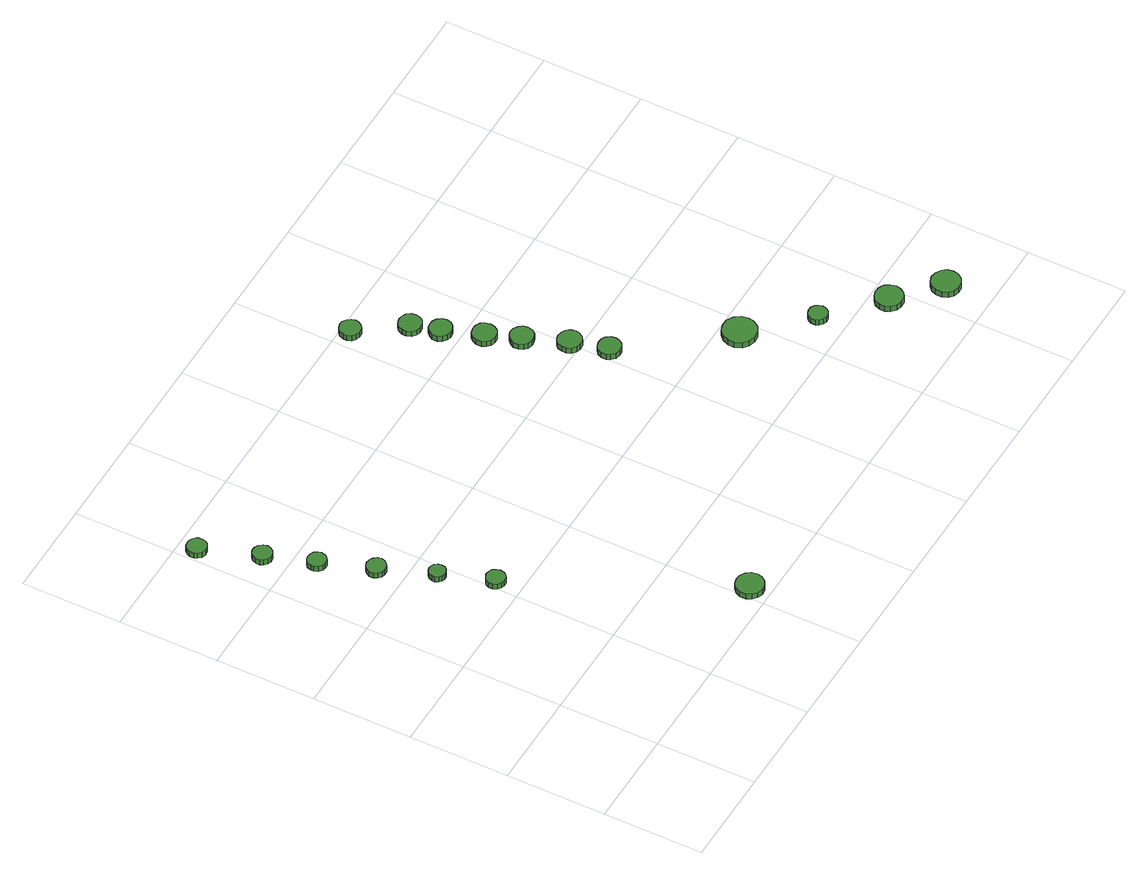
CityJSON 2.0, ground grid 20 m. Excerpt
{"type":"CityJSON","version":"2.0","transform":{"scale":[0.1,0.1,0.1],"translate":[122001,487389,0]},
"CityObjects":{
"tree1":{"type":"SolitaryVegetationObject","attributes":{"function":"something"},"geometry":[{"type":"MultiSurface","lod":"1","boundaries":[[[0,1,2,3,4,5,6,7,8,9,10,11,12,13,14]],[[15,16,17,18,19,20,21,22,23,24,25,26,27,28,29]],[[0,29,28,1]],[[1,28,27,2]],[[2,27,26,3]],[[3,26,25,4]],[[4,25,24,5]],[[5,24,23,6]],[[6,23,22,7]],[[7,22,21,8]],[[8,21,20,9]],[[9,20,19,10]],[[10,19,18,11]],[[11,18,17,12]],[[12,17,16,13]],[[13,16,15,14]],[[14,15,29,0]]]}]},
"tree2":{"type":"SolitaryVegetationObject","attributes":{"function":"something"},"geometry":[{"type":"MultiSurface","lod":"1","boundaries":[[[30,31,32,33,34,35,36,37,38,39,40,41,42,43,44]],[[45,46,47,48,49,50,51,52,53,54,55,56,57,58,59]],[[30,59,58,31]],[[31,58,57,32]],[[32,57,56,33]],[[33,56,55,34]],[[34,55,54,35]],[[35,54,53,36]],[[36,53,52,37]],[[37,52,51,38]],[[38,51,50,39]],[[39,50,49,40]],[[40,49,48,41]],[[41,48,47,42]],[[42,47,46,43]],[[43,46,45,44]],[[44,45,59,30]]]}]},
"tree3":{"type":"SolitaryVegetationObject","attributes":{"function":"something"},"geometry":[{"type":"MultiSurface","lod":"1","boundaries":[[[60,61,62,63,64,65,66,67,68,69,70,71,72,73,74]],[[75,76,77,78,79,80,81,82,83,84,85,86,87,88,89]],[[60,89,88,61]],[[61,88,87,62]],[[62,87,86,63]],[[63,86,85,64]],[[64,85,84,65]],[[65,84,83,66]],[[66,83,82,67]],[[67,82,81,68]],[[68,81,80,69]],[[69,80,79,70]],[[70,79,78,71]],[[71,78,77,72]],[[72,77,76,73]],[[73,76,75,74]],[[74,75,89,60]]]}]},
"tree4":{"type":"SolitaryVegetationObject","attributes":{"function":"something"},"geometry":[{"type":"MultiSurface","lod":"1","boundaries":[[[90,91,92,93,94,95,96,97,98,99,100,101,102,103,104]],[[105,106,107,108,109,110,111,112,113,114,115,116,117,118,119]],[[90,119,118,91]],[[91,118,117,92]],[[92,117,116,93]],[[93,116,115,94]],[[94,115,114,95]],[[95,114,113,96]],[[96,113,112,97]],[[97,112,111,98]],[[98,111,110,99]],[[99,110,109,100]],[[100,109,108,101]],[[101,108,107,102]],[[102,107,106,103]],[[103,106,105,104]],[[104,105,119,90]]]}]},
"tree5":{"type":"SolitaryVegetationObject","attributes":{"function":"something"},"geometry":[{"type":"MultiSurface","lod":"1","boundaries":[[[120,121,122,123,124,125,126,127,128,129,130,131,132,133,134]],[[135,136,137,138,139,140,141,142,143,144,145,146,147,148,149]],[[120,149,148,121]],[[121,148,147,122]],[[122,147,146,123]],[[123,146,145,124]],[[124,145,144,125]],[[125,144,143,126]],[[126,143,142,127]],[[127,142,141,128]],[[128,141,140,129]],[[129,140,139,130]],[[130,139,138,131]],[[131,138,137,132]],[[132,137,136,133]],[[133,136,135,134]],[[134,135,149,120]]]}]},
"tree6":{"type":"SolitaryVegetationObject","attributes":{"function":"something"},"geometry":[{"type":"MultiSurface","lod":"1","boundaries":[[[150,151,152,153,154,155,156,157,158,159,160,161,162,163,164]],[[165,166,167,168,169,170,171,172,173,174,175,176,177,178,179]],[[150,179,178,151]],[[151,178,177,152]],[[152,177,176,153]],[[153,176,175,154]],[[154,175,174,155]],[[155,174,173,156]],[[156,173,172,157]],[[157,172,171,158]],[[158,171,170,159]],[[159,170,169,160]],[[160,169,168,161]],[[161,168,167,162]],[[162,167,166,163]],[[163,166,165,164]],[[164,165,179,150]]]}]},
"tree7":{"type":"SolitaryVegetationObject","attributes":{"function":"something"},"geometry":[{"type":"MultiSurface","lod":"1","boundaries":[[[180,181,182,183,184,185,186,187,188,189,190,191,192,193,194]],[[195,196,197,198,199,200,201,202,203,204,205,206,207,208,209]],[[180,209,208,181]],[[181,208,207,182]],[[182,207,206,183]],[[183,206,205,184]],[[184,205,204,185]],[[185,204,203,186]],[[186,203,202,187]],[[187,202,201,188]],[[188,201,200,189]],[[189,200,199,190]],[[190,199,198,191]],[[191,198,197,192]],[[192,197,196,193]],[[193,196,195,194]],[[194,195,209,180]]]}]},
"tree8":{"type":"SolitaryVegetationObject","attributes":{"function":"something"},"geometry":[{"type":"MultiSurface","lod":"1","boundaries":[[[210,211,212,213,214,215,216,217,218,219,220,221,222,223,224]],[[225,226,227,228,229,230,231,232,233,234,235,236,237,238,239]],[[210,239,238,211]],[[211,238,237,212]],[[212,237,236,213]],[[213,236,235,214]],[[214,235,234,215]],[[215,234,233,216]],[[216,233,232,217]],[[217,232,231,218]],[[218,231,230,219]],[[219,230,229,220]],[[220,229,228,221]],[[221,228,227,222]],[[222,227,226,223]],[[223,226,225,224]],[[224,225,239,210]]]}]},
"tree9":{"type":"SolitaryVegetationObject","attributes":{"function":"something"},"geometry":[{"type":"MultiSurface","lod":"1","boundaries":[[[240,241,242,243,244,245,246,247,248,249,250,251,252,253,254]],[[255,256,257,258,259,260,261,262,263,264,265,266,267,268,269]],[[240,269,268,241]],[[241,268,267,242]],[[242,267,266,243]],[[243,266,265,244]],[[244,265,264,245]],[[245,264,263,246]],[[246,263,262,247]],[[247,262,261,248]],[[248,261,260,249]],[[249,260,259,250]],[[250,259,258,251]],[[251,258,257,252]],[[252,257,256,253]],[[253,256,255,254]],[[254,255,269,240]]]}]},
"tree10":{"type":"SolitaryVegetationObject","attributes":{"function":"something"},"geometry":[{"type":"MultiSurface","lod":"1","boundaries":[[[270,271,272,273,274,275,276,277,278,279,280,281,282,283,284]],[[285,286,287,288,289,290,291,292,293,294,295,296,297,298,299]],[[270,299,298,271]],[[271,298,297,272]],[[272,297,296,273]],[[273,296,295,274]],[[274,295,294,275]],[[275,294,293,276]],[[276,293,292,277]],[[277,292,291,278]],[[278,291,290,279]],[[279,290,289,280]],[[280,289,288,281]],[[281,288,287,282]],[[282,287,286,283]],[[283,286,285,284]],[[284,285,299,270]]]}]},
"tree11":{"type":"SolitaryVegetationObject","attributes":{"function":"something"},"geometry":[{"type":"MultiSurface","lod":"1","boundaries":[[[300,301,302,303,304,305,306,307,308,309,310,311,312,313,314]],[[315,316,317,318,319,320,321,322,323,324,325,326,327,328,329]],[[300,329,328,301]],[[301,328,327,302]],[[302,327,326,303]],[[303,326,325,304]],[[304,325,324,305]],[[305,324,323,306]],[[306,323,322,307]],[[307,322,321,308]],[[308,321,320,309]],[[309,320,319,310]],[[310,319,318,311]],[[311,318,317,312]],[[312,317,316,313]],[[313,316,315,314]],[[314,315,329,300]]]}]},
"tree12":{"type":"SolitaryVegetationObject","attributes":{"function":"something"},"geometry":[{"type":"MultiSurface","lod":"1","boundaries":[[[330,331,332,333,334,335,336,337,338,339,340,341,342,343,344]],[[345,346,347,348,349,350,351,352,353,354,355,356,357,358,359]],[[330,359,358,331]],[[331,358,357,332]],[[332,357,356,333]],[[333,356,355,334]],[[334,355,354,335]],[[335,354,353,336]],[[336,353,352,337]],[[337,352,351,338]],[[338,351,350,339]],[[339,350,349,340]],[[340,349,348,341]],[[341,348,347,342]],[[342,347,346,343]],[[343,346,345,344]],[[344,345,359,330]]]}]},
"tree13":{"type":"SolitaryVegetationObject","attributes":{"function":"something"},"geometry":[{"type":"MultiSurface","lod":"1","boundaries":[[[360,361,362,363,364,365,366,367,368,369,370,371,372,373,374]],[[375,376,377,378,379,380,381,382,383,384,385,386,387,388,389]],[[360,389,388,361]],[[361,388,387,362]],[[362,387,386,363]],[[363,386,385,364]],[[364,385,384,365]],[[365,384,383,366]],[[366,383,382,367]],[[367,382,381,368]],[[368,381,380,369]],[[369,380,379,370]],[[370,379,378,371]],[[371,378,377,372]],[[372,377,376,373]],[[373,376,375,374]],[[374,375,389,360]]]}]},
"tree14":{"type":"SolitaryVegetationObject","attributes":{"function":"something"},"geometry":[{"type":"MultiSurface","lod":"1","boundaries":[[[390,391,392,393,394,395,396,397,398,399,400,401,402,403,404]],[[405,406,407,408,409,410,411,412,413,414,415,416,417,418,419]],[[390,419,418,391]],[[391,418,417,392]],[[392,417,416,393]],[[393,416,415,394]],[[394,415,414,395]],[[395,414,413,396]],[[396,413,412,397]],[[397,412,411,398]],[[398,411,410,399]],[[399,410,409,400]],[[400,409,408,401]],[[401,408,407,402]],[[402,407,406,403]],[[403,406,405,404]],[[404,405,419,390]]]}]},
"tree15":{"type":"SolitaryVegetationObject","attributes":{"function":"something"},"geometry":[{"type":"MultiSurface","lod":"1","boundaries":[[[420,421,422,423,424,425,426,427,428,429,430,431,432,433,434]],[[435,436,437,438,439,440,441,442,443,444,445,446,447,448,449]],[[420,449,448,421]],[[421,448,447,422]],[[422,447,446,423]],[[423,446,445,424]],[[424,445,444,425]],[[425,444,443,426]],[[426,443,442,427]],[[427,442,441,428]],[[428,441,440,429]],[[429,440,439,430]],[[430,439,438,431]],[[431,438,437,432]],[[432,437,436,433]],[[433,436,435,434]],[[434,435,449,420]]]}]},
"tree16":{"type":"SolitaryVegetationObject","attributes":{"function":"something"},"geometry":[{"type":"MultiSurface","lod":"1","boundaries":[[[450,451,452,453,454,455,456,457,458,459,460,461,462,463,464]],[[465,466,467,468,469,470,471,472,473,474,475,476,477,478,479]],[[450,479,478,451]],[[451,478,477,452]],[[452,477,476,453]],[[453,476,475,454]],[[454,475,474,455]],[[455,474,473,456]],[[456,473,472,457]],[[457,472,471,458]],[[458,471,470,459]],[[459,470,469,460]],[[460,469,468,461]],[[461,468,467,462]],[[462,467,466,463]],[[463,466,465,464]],[[464,465,479,450]]]}]},
"tree17":{"type":"SolitaryVegetationObject","attributes":{"function":"something"},"geometry":[{"type":"MultiSurface","lod":"1","boundaries":[[[480,481,482,483,484,485,486,487,488,489,490,491,492,493,494]],[[495,496,497,498,499,500,501,502,503,504,505,506,507,508,509]],[[480,509,508,481]],[[481,508,507,482]],[[482,507,506,483]],[[483,506,505,484]],[[484,505,504,485]],[[485,504,503,486]],[[486,503,502,487]],[[487,502,501,488]],[[488,501,500,489]],[[489,500,499,490]],[[490,499,498,491]],[[491,498,497,492]],[[492,497,496,493]],[[493,496,495,494]],[[494,495,509,480]]]}]},
"tree18":{"type":"SolitaryVegetationObject","attributes":{"function":"something"},"geometry":[{"type":"MultiSurface","lod":"1","boundaries":[[[510,511,512,513,514,515,516,517,518,519,520,521,522,523,524]],[[525,526,527,528,529,530,531,532,533,534,535,536,537,538,539]],[[510,539,538,511]],[[511,538,537,512]],[[512,537,536,513]],[[513,536,535,514]],[[514,535,534,515]],[[515,534,533,516]],[[516,533,532,517]],[[517,532,531,518]],[[518,531,530,519]],[[519,530,529,520]],[[520,529,528,521]],[[521,528,527,522]],[[522,527,526,523]],[[523,526,525,524]],[[524,525,539,510]]]}]}
},
"vertices":[
[42,963,15],[41,971,15],[36,977,15],[29,981,15],[21,982,15],[13,980,15],[7,974,15],[4,967,15],[4,959,15],[7,952,15],[13,946,15],[21,944,15],[29,945,15],[36,949,15],[41,955,15],[41,955,2],[36,949,2],[29,945,2],[21,944,2],[13,946,2],[7,952,2],[4,959,2],[4,967,2],[7,974,2],[13,980,2],[21,982,2],[29,981,2],[36,977,2],[41,971,2],[42,963,2],
[86,851,13],[84,859,13],[79,866,13],[72,870,13],[64,871,13],[57,868,13],[51,863,13],[48,855,13],[48,847,13],[51,840,13],[57,835,13],[64,832,13],[72,833,13],[79,837,13],[84,844,13],[84,844,0],[79,837,0],[72,833,0],[64,832,0],[57,835,0],[51,840,0],[48,847,0],[48,855,0],[51,863,0],[57,868,0],[64,871,0],[72,870,0],[79,866,0],[84,859,0],[86,851,0],
[118,757,13],[116,764,13],[112,770,13],[105,774,13],[97,775,13],[90,773,13],[84,768,13],[81,760,13],[81,753,13],[84,746,13],[90,740,13],[97,738,13],[105,739,13],[112,743,13],[116,749,13],[116,749,0],[112,743,0],[105,739,0],[97,738,0],[90,740,0],[84,746,0],[81,753,0],[81,760,0],[84,768,0],[90,773,0],[97,775,0],[105,774,0],[112,770,0],[116,764,0],[118,757,0],
[157,655,13],[155,663,13],[150,669,13],[143,673,13],[135,674,13],[128,672,13],[122,666,13],[118,659,13],[118,651,13],[122,644,13],[128,638,13],[135,636,13],[143,637,13],[150,641,13],[155,647,13],[155,647,0],[150,641,0],[143,637,0],[135,636,0],[128,638,0],[122,644,0],[118,651,0],[118,659,0],[122,666,0],[128,672,0],[135,674,0],[143,673,0],[150,669,0],[155,663,0],[157,655,0],
[195,551,13],[194,558,13],[190,564,13],[184,567,13],[177,568,13],[171,566,13],[166,561,13],[163,555,13],[163,548,13],[166,542,13],[171,537,13],[177,535,13],[184,536,13],[190,539,13],[194,545,13],[194,545,0],[190,539,0],[184,536,0],[177,535,0],[171,537,0],[166,542,0],[163,548,0],[163,555,0],[166,561,0],[171,566,0],[177,568,0],[184,567,0],[190,564,0],[194,558,0],[195,551,0],
[234,451,14],[232,459,14],[228,465,14],[221,469,14],[213,470,14],[206,467,14],[200,462,14],[197,455,14],[197,447,14],[200,440,14],[206,435,14],[213,432,14],[221,433,14],[228,437,14],[232,443,14],[232,443,1],[228,437,1],[221,433,1],[213,432,1],[206,435,1],[200,440,1],[197,447,1],[197,455,1],[200,462,1],[206,467,1],[213,470,1],[221,469,1],[228,465,1],[232,459,1],[234,451,1],
[445,37,19],[443,48,19],[436,57,19],[426,63,19],[415,64,19],[404,61,19],[396,53,19],[391,43,19],[391,31,19],[396,21,19],[404,13,19],[415,9,19],[426,11,19],[436,16,19],[443,26,19],[443,26,6],[436,16,6],[426,11,6],[415,9,6],[404,13,6],[396,21,6],[391,31,6],[391,43,6],[396,53,6],[404,61,6],[415,64,6],[426,63,6],[436,57,6],[443,48,6],[445,37,6],
[654,980,17],[652,988,17],[647,995,17],[640,1000,17],[631,1001,17],[623,998,17],[616,992,17],[613,984,17],[613,976,17],[616,968,17],[623,962,17],[631,959,17],[640,960,17],[647,965,17],[652,972,17],[652,972,4],[647,965,4],[640,960,4],[631,959,4],[623,962,4],[616,968,4],[613,976,4],[613,984,4],[616,992,4],[623,998,4],[631,1001,4],[640,1000,4],[647,995,4],[652,988,4],[654,980,4],
[736,837,15],[734,846,15],[728,854,15],[720,858,15],[711,859,15],[702,857,15],[695,850,15],[691,842,15],[691,832,15],[695,824,15],[702,818,15],[711,815,15],[720,816,15],[728,820,15],[734,828,15],[734,828,2],[728,820,2],[720,816,2],[711,815,2],[702,818,2],[695,824,2],[691,832,2],[691,842,2],[695,850,2],[702,857,2],[711,859,2],[720,858,2],[728,854,2],[734,846,2],[736,837,2],
[720,892,15],[718,901,15],[713,909,15],[704,913,15],[695,914,15],[686,911,15],[679,905,15],[675,896,15],[675,887,15],[679,878,15],[686,872,15],[695,869,15],[704,870,15],[713,875,15],[718,882,15],[718,882,3],[713,875,3],[704,870,3],[695,869,3],[686,872,3],[679,878,3],[675,887,3],[675,896,3],[679,905,3],[686,911,3],[695,914,3],[704,913,3],[713,909,3],[718,901,3],[720,892,3],
[765,762,14],[763,772,14],[758,780,14],[749,785,14],[740,786,14],[730,783,14],[723,776,14],[719,767,14],[719,757,14],[723,749,14],[730,742,14],[740,739,14],[749,740,14],[758,745,14],[763,753,14],[763,753,1],[758,745,1],[749,740,1],[740,739,1],[730,742,1],[723,749,1],[719,757,1],[719,767,1],[723,776,1],[730,783,1],[740,786,1],[749,785,1],[758,780,1],[763,772,1],[765,762,1],
[790,699,15],[788,708,15],[782,716,15],[774,721,15],[764,722,15],[755,719,15],[748,712,15],[744,704,15],[744,694,15],[748,685,15],[755,679,15],[764,676,15],[774,677,15],[782,681,15],[788,689,15],[788,689,2],[782,681,2],[774,677,2],[764,676,2],[755,679,2],[748,685,2],[744,694,2],[744,704,2],[748,712,2],[755,719,2],[764,722,2],[774,721,2],[782,716,2],[788,708,2],[790,699,2],
[839,545,20],[837,554,20],[831,562,20],[823,566,20],[814,567,20],[805,564,20],[798,558,20],[794,550,20],[794,540,20],[798,532,20],[805,525,20],[814,523,20],[823,523,20],[831,528,20],[837,536,20],[837,536,7],[831,528,7],[823,523,7],[814,523,7],[805,525,7],[798,532,7],[794,540,7],[794,550,7],[798,558,7],[805,564,7],[814,567,7],[823,566,7],[831,562,7],[837,554,7],[839,545,7],
[822,617,17],[820,627,17],[814,635,17],[806,639,17],[796,641,17],[787,638,17],[779,631,17],[776,622,17],[776,612,17],[779,604,17],[787,597,17],[796,594,17],[806,595,17],[814,600,17],[820,608,17],[820,608,4],[814,600,4],[806,595,4],[796,594,4],[787,597,4],[779,604,4],[776,612,4],[776,622,4],[779,631,4],[787,638,4],[796,641,4],[806,639,4],[814,635,4],[820,627,4],[822,617,4],
[997,357,21],[994,370,21],[986,382,21],[974,389,21],[960,390,21],[947,386,21],[937,376,21],[931,364,21],[931,350,21],[937,337,21],[947,328,21],[960,324,21],[974,325,21],[986,332,21],[994,343,21],[994,343,8],[986,332,8],[974,325,8],[960,324,8],[947,328,8],[937,337,8],[931,350,8],[931,364,8],[937,376,8],[947,386,8],[960,390,8],[974,389,8],[986,382,8],[994,370,8],[997,357,8],
[1092,255,16],[1090,263,16],[1086,269,16],[1079,273,16],[1071,274,16],[1064,271,16],[1058,266,16],[1055,259,16],[1055,251,16],[1058,244,16],[1064,239,16],[1071,236,16],[1079,237,16],[1086,241,16],[1090,247,16],[1090,247,3],[1086,241,3],[1079,237,3],[1071,236,3],[1064,239,3],[1058,244,3],[1055,251,3],[1055,259,3],[1058,266,3],[1064,271,3],[1071,274,3],[1079,273,3],[1086,269,3],[1090,263,3],[1092,255,3],
[1201,163,15],[1198,174,15],[1192,183,15],[1182,189,15],[1170,190,15],[1160,187,15],[1151,179,15],[1146,169,15],[1146,157,15],[1151,147,15],[1160,139,15],[1170,136,15],[1182,137,15],[1192,143,15],[1198,152,15],[1198,152,2],[1192,143,2],[1182,137,2],[1170,136,2],[1160,139,2],[1151,147,2],[1146,157,2],[1146,169,2],[1151,179,2],[1160,187,2],[1170,190,2],[1182,189,2],[1192,183,2],[1198,174,2],[1201,163,2],
[1283,90,15],[1281,102,15],[1274,111,15],[1263,117,15],[1252,119,15],[1240,115,15],[1231,107,15],[1227,96,15],[1227,84,15],[1231,73,15],[1240,65,15],[1252,62,15],[1263,63,15],[1274,69,15],[1281,79,15],[1281,79,2],[1274,69,2],[1263,63,2],[1252,62,2],[1240,65,2],[1231,73,2],[1227,84,2],[1227,96,2],[1231,107,2],[1240,115,2],[1252,119,2],[1263,117,2],[1274,111,2],[1281,102,2],[1283,90,2]
]}
